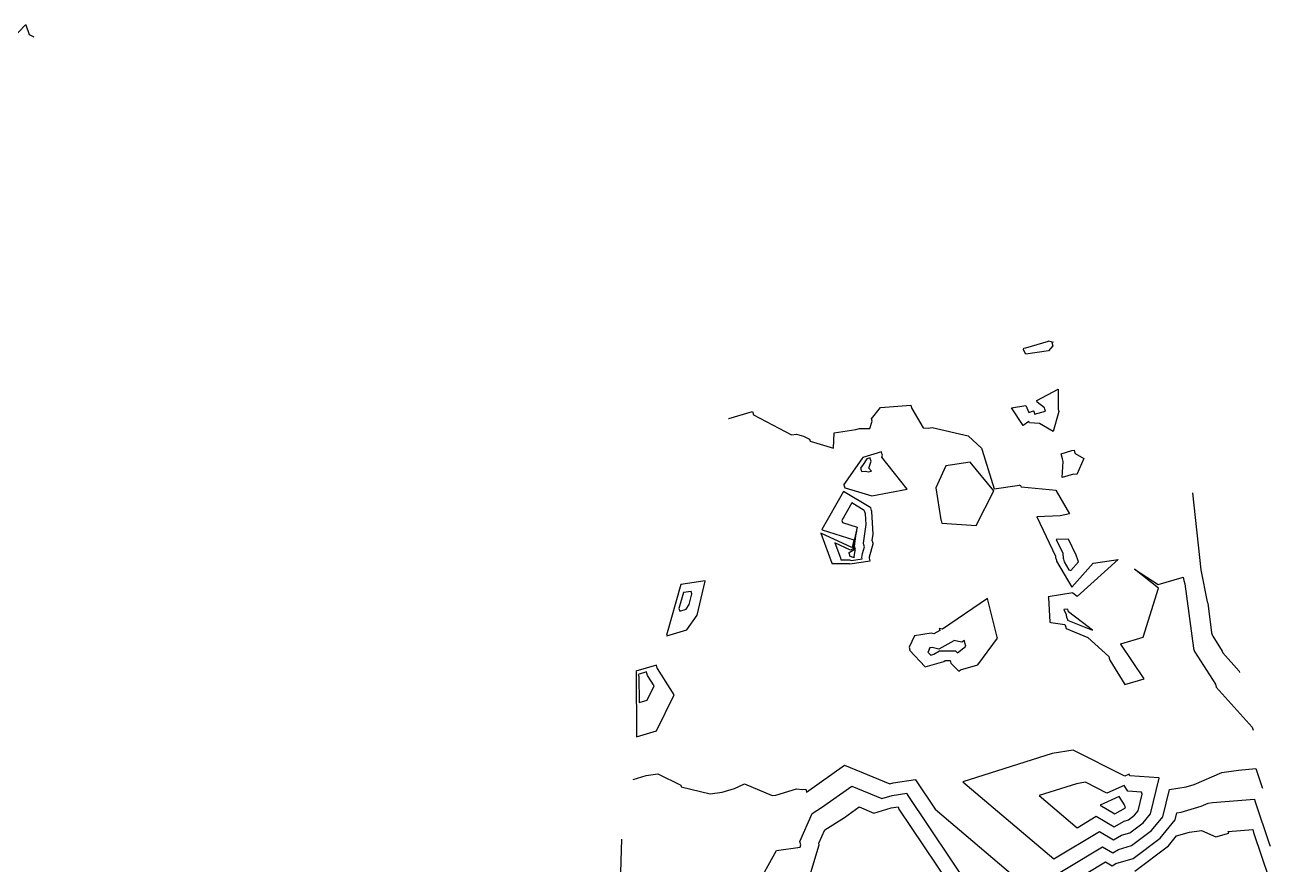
# Model space of a CAD drawing. Header units: metres. Extents: x 706150 to 707002, y 953723 to 954386.
# Drawn here: x 706783.9 to 706959.3, y 954154 to 954271.6 of the extents above; entities that cross this region are included whole.
import ezdxf

# ---------------------------------------------------------------- set-up
doc = ezdxf.new("R2010")
doc.units = ezdxf.units.M

msp = doc.modelspace()

# ---------------------------------------------------------------- linework, layer by layer
at = {"layer": 'CONTOUR_100'}
msp.add_polyline3d([(706785.1589, 954269.916, 100), (706784.5055, 954270.245, 100), (706784.0327, 954271.6349, 100), (706783.9457, 954271.6253, 100), (706783.9161, 954271.6105, 100), (706780.354, 954267.9185, 100), (706777.6706, 954269.5663, 100), (706777.2431, 954269.7119, 100), (706773.2658, 954265.9266, 100), (706770.5091, 954264.3905, 100), (706770.0036, 954263.6682, 100), (706769.5124, 954263.8113, 100), (706765.9341, 954261.5298, 100), (706765.321, 954261.2286, 100), (706765.21, 954261.2188, 100), (706764.9365, 954261.1136, 100), (706753.3576, 954261.0503, 100)], dxfattribs=at)
at = {"layer": 'CONTOUR_91'}
for points in [[(706893.859, 954152.4654, 91), (706895.1843, 954156.8092, 91), (706895.1202, 954157.0288, 91), (706895.9413, 954158.9036, 91), (706898.6977, 954160.6329, 91), (706900.7706, 954162.1049, 91), (706902.8176, 954161.2585, 91), (706905.2322, 954161.9772, 91), (706906.2423, 954162.1291, 91), (706906.3429, 954161.7841, 91), (706915.0706, 954148.8172, 91)], [(706939.3911, 954153.0928, 91), (706944.1233, 954156.6805, 91), (706945.2484, 954158.0396, 91), (706947.0492, 954158.5747, 91), (706948.7484, 954158.8272, 91), (706950.7704, 954157.9011, 91), (706952.5712, 954158.4362, 91), (706952.4984, 954158.6692, 91), (706955.9258, 954158.9412, 91), (706956.0397, 954158.5504, 91), (706959.3139, 954148.8788, 91)]]:
    msp.add_polyline3d(points, dxfattribs=at)
at = {"layer": 'CONTOUR_92'}
for points in [[(706886.3336, 954150.8577, 92), (706889.2002, 954155.9935, 92), (706892.4984, 954156.4715, 92), (706892.6044, 954156.8191, 92), (706892.4705, 954157.2783, 92), (706894.1871, 954161.1977, 92), (706895.492, 954162.0163, 92), (706899.7492, 954165.0394, 92), (706903.9531, 954163.3012, 92), (706905.3716, 954163.7234, 92), (706907.446, 954164.0354, 92), (706907.5051, 954163.8328, 92), (706916.7187, 954150.1439, 92)], [(706921.493, 954146.0893, 92), (706935.3105, 954154.4124, 92), (706936.204, 954153.8811, 92), (706936.7125, 954154.1697, 92), (706939.1664, 954154.8918, 92), (706942.933, 954157.7475, 92), (706945.0628, 954160.3202, 92), (706945.2999, 954161.2991, 92), (706945.8983, 954161.3886, 92), (706948.6821, 954162.2196, 92), (706949.6668, 954162.6512, 92), (706950.2684, 954162.7417, 92), (706956.1451, 954163.208, 92), (706956.217, 954162.9615, 92), (706958.2826, 954156.86, 92), (706958.3577, 954156.6197, 92)]]:
    msp.add_polyline3d(points, dxfattribs=at)
at = {"layer": 'CONTOUR_93'}
for points in [[(706869.0948, 954165.9732, 93), (706870.933, 954166.5192, 93), (706872.5637, 954166.7627, 93), (706875.7699, 954165.1716, 93), (706875.8369, 954164.9418, 93), (706879.8962, 954163.935, 93), (706881.57, 954164.1849, 93), (706883.3193, 954164.7029, 93), (706884.712, 954165.3537, 93), (706888.5946, 954163.701, 93), (706889.107, 954163.7752, 93), (706891.968, 954164.6267, 93), (706892.8038, 954164.5396, 93), (706893.2899, 954164.6078, 93), (706893.4096, 954164.1974, 93), (706898.7278, 954167.974, 93), (706905.0886, 954165.3439, 93), (706905.5109, 954165.4696, 93), (706908.6496, 954165.9417, 93), (706908.6672, 954165.8814, 93), (706911.4106, 954161.8055, 93), (706924.7717, 954150.4586, 93), (706934.8718, 954156.5425, 93), (706936.3025, 954155.6917, 93), (706937.1169, 954156.1539, 93), (706938.9417, 954156.6909, 93), (706941.7428, 954158.8145, 93), (706943.3266, 954160.7277, 93), (706944.2533, 954164.5521, 93), (706946.5912, 954164.9022, 93), (706947.7287, 954165.2417, 93), (706951.5762, 954166.9278, 93), (706953.9264, 954167.2814, 93), (706956.3645, 954167.4748, 93), (706956.3943, 954167.3726, 93), (706957.2512, 954164.8413, 93), (706957.2824, 954164.7416, 93)], [(706866.9855, 954140.5032, 93), (706867.5224, 954157.6049, 93)]]:
    msp.add_polyline3d(points, dxfattribs=at)
at = {"layer": 'CONTOUR_94'}
for points in [[(706927.9549, 954227.224, 94), (706927.7675, 954227.1688, 94), (706927.9, 954226.7147, 94), (706927.3199, 954226.0109, 94), (706924.1252, 954225.5228, 94), (706923.7977, 954226.1228, 94), (706923.7845, 954226.1651, 94), (706923.8232, 954226.3634, 94), (706924.1058, 954226.4069, 94), (706927.2972, 954227.3569, 94), (706927.2855, 954227.3942, 94), (706927.9549, 954227.224, 94)], [(706927.9608, 954214.7115, 94), (706926.0411, 954215.8059, 94), (706924.6186, 954215.9058, 94), (706924.5551, 954216.1191, 94), (706923.7554, 954215.5318, 94), (706922.1174, 954218.0114, 94), (706924.1023, 954218.318, 94), (706924.5563, 954217.355, 94), (706925.2079, 954217.6112, 94), (706925.2301, 954217.5351, 94), (706925.3479, 954217.1312, 94), (706926.8838, 954217.525, 94), (706926.7963, 954217.825, 94), (706926.7438, 954218.005, 94), (706925.7196, 954218.7986, 94), (706925.6443, 954219.0568, 94), (706928.6318, 954220.6205, 94), (706928.6664, 954217.8177, 94), (706928.7588, 954217.5008, 94), (706927.9608, 954214.7115, 94)], [(706882.4567, 954216.5237, 94), (706882.4893, 954216.5152, 94), (706885.804, 954217.4947, 94), (706885.9425, 954217.0198, 94), (706891.2817, 954214.2121, 94), (706891.9874, 954214.3183, 94), (706892.9925, 954214.0684, 94), (706893.8085, 954213.646, 94), (706893.8905, 954213.365, 94), (706897.1693, 954212.3685, 94), (706897.2687, 954214.5129, 94), (706900.316, 954214.9798, 94), (706900.83, 954215.1324, 94), (706902.2842, 954215.1249, 94), (706902.5911, 954216.1499, 94), (706902.4959, 954216.4762, 94), (706903.7513, 954218.0412, 94), (706907.9901, 954218.406, 94), (706908.0857, 954218.0781, 94), (706908.1301, 954217.926, 94), (706909.7457, 954215.191, 94), (706910.4388, 954215.1776, 94), (706911.0212, 954215.2672, 94), (706916.0371, 954214.0729, 94), (706917.9285, 954212.3761, 94), (706918.0103, 954212.0957, 94), (706919.6667, 954206.6469, 94), (706923.2357, 954207.1982, 94), (706923.3534, 954207.2162, 94), (706923.4047, 954207.0377, 94), (706923.4874, 954206.9594, 94), (706928.364, 954206.4586, 94), (706928.3894, 954206.3715, 94), (706930.2356, 954203.1669, 94), (706928.9208, 954202.9038, 94), (706925.6518, 954202.751, 94), (706928.2829, 954197.254, 94), (706928.2987, 954197.0289, 94), (706928.4048, 954196.665, 94), (706928.4387, 954196.5489, 94), (706930.5695, 954192.9084, 94), (706930.5893, 954192.9021, 94), (706933.5792, 954196.2666, 94), (706933.5847, 954196.2479, 94), (706937.0444, 954196.7765, 94), (706931.2979, 954191.6042, 94), (706930.6965, 954192.0553, 94), (706930.6882, 954192.0835, 94), (706927.2624, 954191.5565, 94), (706927.3141, 954191.4469, 94), (706927.4803, 954187.9906, 94), (706927.6153, 954187.958, 94), (706929.5899, 954187.6671, 94), (706929.6734, 954187.4392, 94), (706929.7696, 954187.1095, 94), (706932.8155, 954185.8591, 94), (706935.7389, 954183.1638, 94), (706935.7988, 954182.9584, 94), (706935.8789, 954182.6896, 94), (706938.0067, 954179.2712, 94), (706940.6911, 954180.0702, 94), (706937.4497, 954184.9314, 94), (706937.4372, 954184.9743, 94), (706940.5877, 954185.9031, 94), (706942.7208, 954192.7685, 94), (706939.3475, 954195.4075, 94), (706942.6835, 954193.2818, 94), (706946.012, 954194.2708, 94), (706946.1855, 954194.2968, 94), (706946.2764, 954193.845, 94), (706946.416, 954193.3663, 94), (706947.6128, 954184.3491, 94), (706947.6205, 954184.3228, 94), (706947.7623, 954183.8691, 94), (706950.6785, 954179.3021, 94), (706950.8156, 954178.8633, 94), (706955.8486, 954173.2702, 94), (706955.9695, 954172.8555, 94)], [(706907.4757, 954206.6224, 94), (706903.9659, 954211.1201, 94), (706904.0469, 954211.3778, 94), (706904.0148, 954211.488, 94), (706903.8992, 954211.8578, 94), (706901.2797, 954211.0797, 94), (706901.149, 954210.8719, 94), (706898.6122, 954207.2643, 94), (706898.626, 954207.2169, 94), (706898.7522, 954206.7933, 94), (706898.8125, 954206.7993, 94), (706902.5436, 954205.6943, 94), (706907.4757, 954206.6224, 94)], [(706929.3432, 954210.52, 94), (706929.2473, 954210.849, 94), (706929.0596, 954211.5637, 94), (706930.585, 954212.0148, 94), (706930.8812, 954212.0937, 94), (706930.9472, 954211.8676, 94), (706931.0212, 954211.6137, 94), (706932.2742, 954210.9176, 94), (706931.262, 954208.6659, 94), (706930.8231, 954208.7135, 94), (706929.2052, 954208.237, 94), (706929.3432, 954210.52, 94)], [(706916.3205, 954210.3933, 94), (706912.898, 954209.8762, 94), (706911.5141, 954206.8162, 94), (706912.219, 954202.3376, 94), (706912.246, 954202.2512, 94), (706912.3608, 954201.8576, 94), (706917.1809, 954201.5375, 94), (706919.6328, 954206.3918, 94), (706919.6324, 954206.3932, 94), (706916.3205, 954210.3933, 94)], [(706902.2036, 954196.9757, 94), (706902.2294, 954197.1643, 94), (706902.7483, 954198.9629, 94), (706902.7223, 954199.0522, 94), (706902.6083, 954199.4348, 94), (706902.7329, 954200.3003, 94), (706902.5235, 954203.5154, 94), (706902.4938, 954203.6126, 94), (706902.3816, 954203.9974, 94), (706898.5968, 954206.2965, 94), (706898.5968, 954206.2959, 94), (706895.5532, 954200.9505, 94), (706895.5661, 954200.9074, 94), (706900.0386, 954199.5106, 94), (706900.0407, 954199.5085, 94), (706899.8405, 954198.6207, 94), (706899.8665, 954198.5315, 94), (706899.7283, 954198.4505, 94), (706895.3983, 954200.4542, 94), (706896.9398, 954196.2674, 94), (706896.9567, 954196.2096, 94), (706899.3873, 954196.195, 94), (706899.4713, 954196.1664, 94), (706902.3158, 954196.5911, 94), (706902.2036, 954196.9757, 94)], [(706876.6186, 954186.9084, 94), (706878.0778, 954188.9872, 94), (706879.178, 954193.744, 94), (706879.1711, 954193.7663, 94), (706875.7855, 954193.2608, 94), (706873.7884, 954186.1611, 94), (706873.8132, 954186.0818, 94), (706876.6186, 954186.9084, 94)], [(706914.7225, 954181.1063, 94), (706914.9686, 954181.3018, 94), (706917.3961, 954182.0205, 94), (706920.1334, 954185.7386, 94), (706920.0845, 954185.9062, 94), (706918.7527, 954191.3247, 94), (706912.4452, 954187.0257, 94), (706911.9961, 954187.1178, 94), (706912.0853, 954186.8119, 94), (706911.2352, 954186.3451, 94), (706910.867, 954186.4529, 94), (706908.5469, 954186.096, 94), (706907.7768, 954184.5092, 94), (706907.8777, 954184.1632, 94), (706907.8306, 954184.052, 94), (706910.0049, 954181.7178, 94), (706912.6165, 954182.4938, 94), (706912.8383, 954182.6346, 94), (706913.5176, 954182.6283, 94), (706913.6221, 954182.2702, 94), (706914.7225, 954181.1063, 94)], [(706869.5538, 954171.9247, 94), (706872.3932, 954172.7657, 94), (706874.8667, 954177.8097, 94), (706872.5055, 954181.4902, 94), (706872.4858, 954181.5534, 94), (706872.3642, 954181.9702, 94), (706869.4904, 954181.1193, 94), (706869.5101, 954181.0561, 94), (706869.5538, 954171.9247, 94)], [(706927.8155, 954169.6007, 94), (706915.3194, 954165.6397, 94), (706928.0504, 954154.8279, 94), (706934.4332, 954158.6726, 94), (706936.4011, 954157.5024, 94), (706937.5213, 954158.1381, 94), (706938.7171, 954158.49, 94), (706940.5526, 954159.8816, 94), (706941.5904, 954161.1353, 94), (706942.7973, 954166.1163, 94), (706942.7778, 954166.1834, 94), (706938.7134, 954166.4874, 94), (706938.5815, 954166.6828, 94), (706937.9914, 954166.4145, 94), (706930.7637, 954170.0561, 94), (706927.8155, 954169.6007, 94)]]:
    msp.add_polyline3d(points, dxfattribs=at)
at = {"layer": 'CONTOUR_95'}
for points in [[(706902.4886, 954209.1202, 95), (706902.1465, 954209.5586, 95), (706902.4494, 954210.5225, 95), (706902.3292, 954210.9345, 95), (706902.308, 954211.0025, 95), (706901.8269, 954210.8595, 95), (706901.3382, 954210.0826, 95), (706900.9733, 954209.5637, 95), (706901.0952, 954209.1459, 95), (706901.1133, 954209.085, 95), (706901.6442, 954209.1375, 95), (706902.0079, 954209.0298, 95), (706902.4886, 954209.1202, 95)], [(706947.4858, 954206.0892, 95), (706948.6497, 954195.3214, 95), (706949.5486, 954190.8531, 95), (706949.6127, 954190.6332, 95), (706950.1627, 954186.4901, 95), (706950.2418, 954186.2186, 95), (706950.307, 954186.0101, 95), (706951.6469, 954183.9118, 95), (706951.7099, 954183.7102, 95), (706954.0223, 954181.1404, 95), (706954.0779, 954180.9498, 95)], [(706901.1469, 954197.061, 95), (706901.2208, 954197.6013, 95), (706901.4973, 954198.5599, 95), (706901.4181, 954198.8316, 95), (706901.3573, 954199.0355, 95), (706901.7367, 954201.6711, 95), (706901.6399, 954203.1577, 95), (706901.5455, 954203.466, 95), (706901.4936, 954203.644, 95), (706899.7437, 954204.707, 95), (706899.7437, 954204.7013, 95), (706898.3364, 954202.2298, 95), (706898.4177, 954201.9572, 95), (706900.4856, 954201.3113, 95), (706900.4919, 954201.305, 95), (706899.8823, 954198.6017, 95), (706899.9615, 954198.3299, 95), (706899.5407, 954198.0834, 95), (706897.3575, 954199.0937, 95), (706898.1347, 954196.9826, 95), (706898.2127, 954196.7155, 95), (706899.4382, 954196.7082, 95), (706899.6789, 954196.6262, 95), (706901.2071, 954196.8544, 95), (706901.1469, 954197.061, 95)], [(706930.1159, 954199.6372, 95), (706928.3874, 954199.5563, 95), (706929.3, 954197.6498, 95), (706929.3497, 954196.9404, 95), (706929.383, 954196.8263, 95), (706929.4897, 954196.4604, 95), (706930.1581, 954195.3185, 95), (706930.4451, 954195.2281, 95), (706931.5129, 954196.4297, 95), (706931.421, 954196.745, 95), (706931.1814, 954197.3561, 95), (706930.1159, 954199.6372, 95)], [(706876.5101, 954189.8096, 95), (706876.9712, 954190.4666, 95), (706877.3189, 954191.9697, 95), (706877.2141, 954192.3051, 95), (706876.1442, 954192.1453, 95), (706875.5132, 954189.9018, 95), (706875.6236, 954189.5484, 95), (706876.5101, 954189.8096, 95)], [(706929.7738, 954189.0804, 95), (706929.7636, 954188.8808, 95), (706929.8429, 954188.8437, 95), (706929.8208, 954188.6887, 95), (706929.9408, 954188.3612, 95), (706929.9605, 954188.2934, 95), (706933.4684, 954186.8533, 95), (706932.8789, 954187.3462, 95), (706930.1082, 954189.4241, 95), (706929.9887, 954189.8339, 95), (706929.4563, 954189.752, 95), (706929.7738, 954189.0804, 95)], [(706914.547, 954183.694, 95), (706915.4326, 954184.3974, 95), (706915.5679, 954184.4374, 95), (706915.7204, 954184.6445, 95), (706915.5854, 954185.1071, 95), (706915.5112, 954185.409, 95), (706915.1598, 954185.1695, 95), (706914.0354, 954185.4003, 95), (706914.0483, 954185.356, 95), (706911.9196, 954184.1873, 95), (706910.9979, 954184.4573, 95), (706910.6625, 954184.4057, 95), (706910.5511, 954184.1763, 95), (706910.5657, 954184.1263, 95), (706910.4147, 954183.7696, 95), (706910.7936, 954183.3629, 95), (706911.2486, 954183.4981, 95), (706912.0089, 954183.9806, 95), (706914.3371, 954183.9592, 95), (706914.3553, 954183.8968, 95), (706914.547, 954183.694, 95)], [(706869.9235, 954176.7149, 95), (706871.0596, 954177.0514, 95), (706872.0492, 954179.0696, 95), (706871.1045, 954180.5423, 95), (706871.0066, 954180.8555, 95), (706870.958, 954181.0223, 95), (706869.8081, 954180.6818, 95), (706869.906, 954180.3686, 95), (706869.9235, 954176.7149, 95)], [(706931.2311, 954165.3662, 95), (706926.0128, 954163.7121, 95), (706931.3292, 954159.1972, 95), (706933.9945, 954160.8027, 95), (706936.4997, 954159.313, 95), (706937.9256, 954160.1223, 95), (706938.4924, 954160.289, 95), (706939.3624, 954160.9486, 95), (706939.8543, 954161.5428, 95), (706940.4263, 954163.9036, 95), (706940.3434, 954164.1879, 95), (706938.417, 954164.332, 95), (706937.8805, 954165.1269, 95), (706935.4804, 954164.0356, 95), (706932.4622, 954165.5563, 95), (706931.2311, 954165.3662, 95)]]:
    msp.add_polyline3d(points, dxfattribs=at)
at = {"layer": 'CONTOUR_96'}
for points in [[(706900.0901, 954197.1463, 96), (706900.2122, 954198.0384, 96), (706900.2464, 954198.1568, 96), (706900.1139, 954198.6111, 96), (706900.1064, 954198.6363, 96), (706900.4067, 954200.7226, 96), (706899.9241, 954198.5827, 96), (706900.0566, 954198.1284, 96), (706899.3532, 954197.7162, 96), (706899.3167, 954197.7331, 96), (706899.3297, 954197.6978, 96), (706899.4686, 954197.2214, 96), (706899.4891, 954197.2213, 96), (706899.8866, 954197.086, 96), (706900.0985, 954197.1176, 96), (706900.0901, 954197.1463, 96)], [(706934.5178, 954162.3608, 96), (706936.5983, 954161.1237, 96), (706938.0958, 954161.9735, 96), (706937.9726, 954162.396, 96), (706937.1796, 954163.5711, 96), (706934.5178, 954162.3608, 96)]]:
    msp.add_polyline3d(points, dxfattribs=at)

doc.saveas('drawing.dxf')
